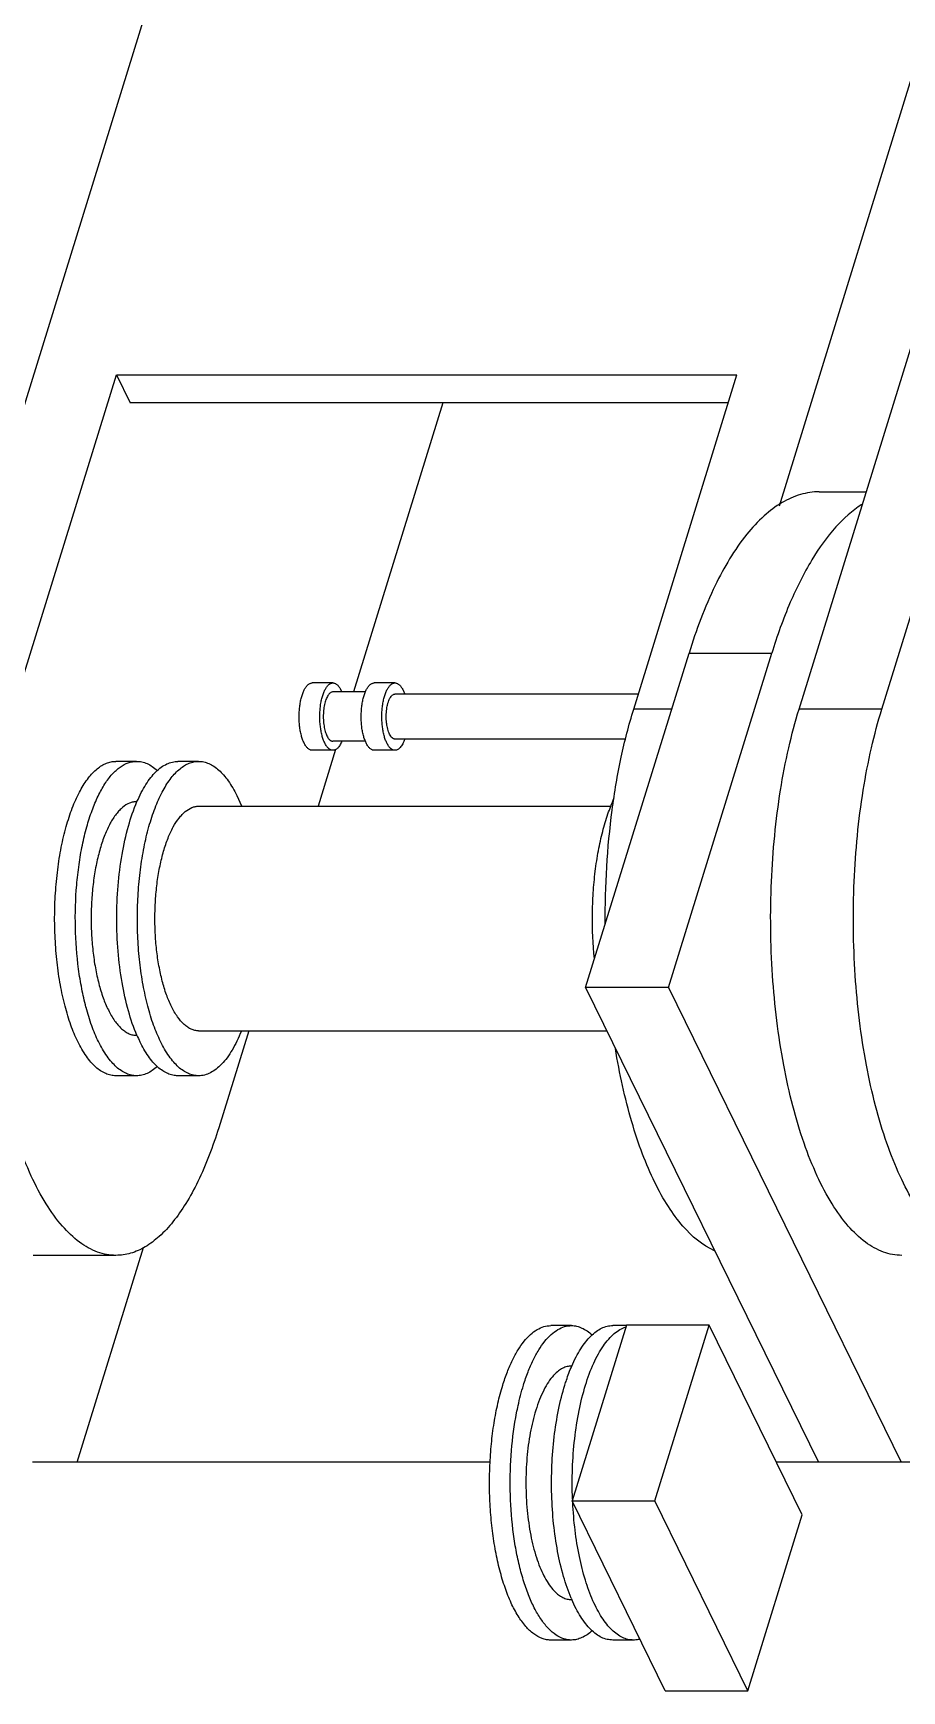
# Model space of a CAD drawing. Header units: inches. Extents: x 0 to 22, y 0 to 17.
# Drawn here: x 14.093 to 14.854, y 12.461 to 13.914 of the extents above; entities that cross this region are included whole.
import ezdxf

# ---------------------------------------------------------------- set-up
doc = ezdxf.new("R2010")
doc.units = ezdxf.units.IN
doc.header["$LTSCALE"] = 1.21
doc.header["$MEASUREMENT"] = 0
doc.layers.get('0').update_dxf_attribs({"linetype": 'CONTINUOUS'})
doc.layers.add('02___PRT_ALL_AXES', color=7, linetype='CONTINUOUS')

msp = doc.modelspace()

# ---------------------------------------------------------------- linework, layer by layer
at = {"color": 7, "linetype": 'Continuous'}
for p, q in [((14.0028, 13.3217), (14.3364, 14.4011)), ((15.0253, 14.4011), (14.7468, 13.4996)), ((14.7643, 13.3217), (15.0979, 14.4011)), ((14.0753, 13.3217), (14.1659, 13.6147)), ((14.1659, 13.6147), (14.1779, 13.5902)), ((14.1659, 13.6147), (14.7098, 13.6147)), ((14.6193, 13.3217), (14.7098, 13.6147)), ((14.8368, 13.3217), (14.9274, 13.6147)), ((14.7022, 13.5902), (14.1779, 13.5902)), ((14.4519, 13.5902), (14.3736, 13.3368)), ((14.7819, 13.5122), (14.8232, 13.5122)), ((14.5772, 13.0777), (14.6678, 13.3706)), ((14.6498, 13.0777), (14.7403, 13.3706)), ((14.6678, 13.3706), (14.7403, 13.3706)), ((14.6526, 13.3217), (14.6193, 13.3217)), ((14.8368, 13.3217), (14.7643, 13.3217)), ((14.3579, 13.2862), (14.3426, 13.2366)), ((14.5772, 13.0777), (14.7814, 12.6616)), ((14.6498, 13.0777), (14.5772, 13.0777)), ((14.6498, 13.0777), (14.8539, 12.6616)), ((14.2818, 13.0397), (14.2555, 12.9546)), ((14.1316, 12.6616), (14.1897, 12.8498)), ((14.6854, 12.7818), (14.6129, 12.7818)), ((14.6378, 12.6276), (14.6854, 12.7818)), ((14.7671, 12.6154), (14.6854, 12.7818)), ((14.4935, 12.6616), (14.0924, 12.6616)), ((15.255, 12.6616), (14.7444, 12.6616)), ((14.5653, 12.6276), (14.6378, 12.6276)), ((14.7194, 12.4612), (14.6378, 12.6276)), ((14.7194, 12.4612), (14.7671, 12.6154)), ((14.6469, 12.4612), (14.7194, 12.4612))]:
    msp.add_line(p, q, dxfattribs=at)
for centre, radius, start, end in [((14.2989, 13.0854), 0.1253, 203.3513, 206.1196), ((14.6928, 12.5963), 0.1392, 202.8651, 203.332)]:
    msp.add_arc(centre, radius, start, end, dxfattribs=at)
for points, knots in [([(14.7819, 13.5122), (14.7764, 13.5122), (14.7649, 13.5104), (14.7484, 13.503), (14.7326, 13.4909), (14.7112, 13.4677), (14.6877, 13.4274), (14.674, 13.391), (14.6678, 13.3706)], [0, 0, 0, 0, 0.085897, 0.177554, 0.279417, 0.394415, 0.668116, 1, 1, 1, 1]), ([(14.8192, 13.5011), (14.8108, 13.4957), (14.7943, 13.4807), (14.7736, 13.4513), (14.755, 13.4139), (14.745, 13.3858), (14.7403, 13.3706)], [0, 0, 0, 0, 0.193082, 0.423366, 0.693048, 1, 1, 1, 1]), ([(14.3848, 13.292), (14.3843, 13.293), (14.3834, 13.2952), (14.3823, 13.2988), (14.3814, 13.3027), (14.3808, 13.3069), (14.3805, 13.3114), (14.3804, 13.3159), (14.3806, 13.3204), (14.381, 13.3248), (14.3817, 13.3289), (14.3826, 13.3328), (14.3838, 13.3362), (14.3851, 13.3391), (14.3866, 13.3415), (14.388, 13.343), (14.3892, 13.3439), (14.3901, 13.3443), (14.391, 13.3446), (14.3916, 13.3446), (14.3919, 13.3446)], [0, 0, 0, 0, 0.058449, 0.123508, 0.194155, 0.269115, 0.346943, 0.426092, 0.504966, 0.581979, 0.655611, 0.72447, 0.787357, 0.843355, 0.891958, 0.933277, 0.951537, 0.968491, 0.984497, 1, 1, 1, 1]), ([(14.4053, 13.2997), (14.405, 13.3004), (14.4044, 13.3018), (14.4036, 13.3042), (14.4031, 13.3068), (14.4025, 13.3107), (14.4023, 13.3156), (14.4026, 13.3206), (14.4032, 13.3243), (14.4039, 13.3269), (14.4046, 13.3292), (14.4055, 13.3311), (14.4065, 13.3327), (14.4076, 13.3339), (14.4086, 13.3345), (14.4094, 13.3348), (14.4098, 13.3348), (14.41, 13.3348)], [0, 0, 0, 0, 0.058462, 0.12354, 0.194204, 0.269183, 0.426126, 0.581977, 0.655628, 0.724504, 0.787406, 0.843419, 0.892034, 0.933363, 0.968483, 0.984493, 1, 1, 1, 1]), ([(14.1654, 12.8429), (14.16, 12.8429), (14.1485, 12.8451), (14.1324, 12.8543), (14.1172, 12.869), (14.1032, 12.8887), (14.0903, 12.9132), (14.0789, 12.942), (14.0692, 12.9746), (14.0584, 13.0234), (14.0505, 13.0893), (14.0496, 13.17), (14.056, 13.2367), (14.0656, 13.2869), (14.0719, 13.3105), (14.0753, 13.3217)], [0, 0, 0, 0, 0.031168, 0.065458, 0.105061, 0.15109, 0.203852, 0.263113, 0.328275, 0.398482, 0.54968, 0.707161, 0.860537, 0.932589, 1, 1, 1, 1]), ([(14.5944, 13.1334), (14.5942, 13.1667), (14.597, 13.2158), (14.6075, 13.2785), (14.615, 13.3078), (14.6193, 13.3217)], [0, 0, 0, 0, 0.524201, 0.771146, 1, 1, 1, 1]), ([(14.9269, 12.8429), (14.9215, 12.8429), (14.91, 12.8451), (14.8939, 12.8543), (14.8787, 12.869), (14.8647, 12.8887), (14.8518, 12.9132), (14.8405, 12.942), (14.8307, 12.9746), (14.8199, 13.0234), (14.812, 13.0893), (14.8111, 13.17), (14.8175, 13.2367), (14.8271, 13.2869), (14.8334, 13.3105), (14.8368, 13.3217)], [0, 0, 0, 0, 0.031168, 0.065458, 0.105061, 0.15109, 0.203852, 0.263113, 0.328275, 0.398482, 0.54968, 0.707161, 0.860537, 0.932589, 1, 1, 1, 1]), ([(14.41, 13.2954), (14.4098, 13.2954), (14.4094, 13.2955), (14.4087, 13.2957), (14.4081, 13.2961), (14.4072, 13.2967), (14.4062, 13.2979), (14.4056, 13.2991), (14.4053, 13.2997)], [0, 0, 0, 0, 0.096244, 0.196144, 0.302896, 0.418938, 0.684605, 1, 1, 1, 1]), ([(14.3919, 13.2856), (14.3916, 13.2856), (14.3909, 13.2857), (14.39, 13.286), (14.389, 13.2865), (14.3881, 13.2872), (14.3872, 13.2882), (14.386, 13.2897), (14.3852, 13.291), (14.3848, 13.292)], [0, 0, 0, 0, 0.096203, 0.196063, 0.302766, 0.418767, 0.545741, 0.684731, 1, 1, 1, 1]), ([(14.1839, 13.2406), (14.1851, 13.2433), (14.1875, 13.2484), (14.1915, 13.2555), (14.1958, 13.2616), (14.2003, 13.2667), (14.205, 13.2708), (14.2098, 13.2737), (14.2148, 13.2755), (14.2181, 13.2759), (14.2198, 13.2759)], [0, 0, 0, 0, 0.166942, 0.320771, 0.46132, 0.588894, 0.704391, 0.809501, 0.906849, 1, 1, 1, 1]), ([(14.1839, 13.0357), (14.1809, 13.0426), (14.1757, 13.0579), (14.1703, 13.0827), (14.1669, 13.1098), (14.1657, 13.1381), (14.1669, 13.1665), (14.1703, 13.1936), (14.1757, 13.2184), (14.1809, 13.2336), (14.1839, 13.2406)], [0, 0, 0, 0, 0.108491, 0.23078, 0.36286, 0.500004, 0.637148, 0.769229, 0.891519, 1, 1, 1, 1]), ([(14.2141, 13.061), (14.2125, 13.0644), (14.2094, 13.0717), (14.2058, 13.0836), (14.203, 13.0968), (14.2009, 13.1109), (14.1998, 13.1257), (14.1995, 13.1407), (14.2001, 13.1557), (14.2015, 13.1703), (14.2039, 13.1842), (14.207, 13.1969), (14.2108, 13.2083), (14.2153, 13.2181), (14.2196, 13.2249), (14.2234, 13.2293), (14.2269, 13.2326), (14.2308, 13.2351), (14.2349, 13.2364), (14.2369, 13.2366), (14.2379, 13.2366)], [0, 0, 0, 0, 0.05845, 0.123513, 0.194163, 0.269126, 0.346957, 0.426109, 0.504986, 0.582002, 0.655638, 0.724499, 0.787388, 0.843389, 0.891994, 0.913553, 0.933377, 0.96849, 0.984496, 1, 1, 1, 1]), ([(14.2379, 13.0397), (14.2368, 13.0397), (14.2346, 13.04), (14.2314, 13.041), (14.2282, 13.0428), (14.2239, 13.0462), (14.2189, 13.0522), (14.2157, 13.0579), (14.2141, 13.061)], [0, 0, 0, 0, 0.096243, 0.196144, 0.302894, 0.41894, 0.684601, 1, 1, 1, 1]), ([(14.2198, 13.0003), (14.2183, 13.0003), (14.2152, 13.0007), (14.2107, 13.0022), (14.2062, 13.0046), (14.2019, 13.008), (14.1977, 13.0123), (14.1921, 13.0195), (14.1886, 13.0258), (14.1864, 13.0302)], [0, 0, 0, 0, 0.096203, 0.196063, 0.302766, 0.418767, 0.545741, 0.684731, 1, 1, 1, 1]), ([(14.6902, 12.847), (14.6795, 12.8516), (14.6646, 12.8644), (14.6488, 12.8862), (14.6371, 12.9075), (14.6264, 12.9324), (14.6136, 12.9712), (14.6068, 13.0024), (14.6033, 13.0241)], [0, 0, 0, 0, 0.171983, 0.277531, 0.397068, 0.530292, 0.676234, 1, 1, 1, 1]), ([(14.2555, 12.9546), (14.2505, 12.9385), (14.242, 12.9158), (14.2274, 12.8888), (14.2162, 12.8726), (14.2043, 12.8596), (14.1918, 12.8501), (14.1788, 12.8442), (14.1697, 12.8429), (14.1654, 12.8429)], [0, 0, 0, 0, 0.331745, 0.476243, 0.60576, 0.72071, 0.822537, 0.914128, 1, 1, 1, 1]), ([(14.565, 12.7458), (14.5662, 12.7485), (14.5686, 12.7537), (14.5727, 12.7608), (14.577, 12.7669), (14.5815, 12.7721), (14.5861, 12.7761), (14.591, 12.7791), (14.5959, 12.7809), (14.5993, 12.7813), (14.601, 12.7813)], [0, 0, 0, 0, 0.167008, 0.32088, 0.461474, 0.589061, 0.704551, 0.809627, 0.906917, 1, 1, 1, 1]), ([(14.5589, 12.7291), (14.5594, 12.7306), (14.5612, 12.7362), (14.5633, 12.7418), (14.565, 12.7458)], [0, 0, 0, 0, 0.260688, 1, 1, 1, 1]), ([(14.5646, 12.5423), (14.5619, 12.5485), (14.5573, 12.5621), (14.5522, 12.5839), (14.5488, 12.6078), (14.5472, 12.633), (14.5473, 12.6585), (14.5493, 12.6834), (14.553, 12.707), (14.5568, 12.7221), (14.5589, 12.7291)], [0, 0, 0, 0, 0.106736, 0.225733, 0.353913, 0.487659, 0.623058, 0.756111, 0.882934, 1, 1, 1, 1]), ([(14.601, 12.5057), (14.5993, 12.5057), (14.5959, 12.5061), (14.591, 12.5079), (14.5861, 12.5109), (14.5815, 12.5149), (14.577, 12.5201), (14.5727, 12.5262), (14.5686, 12.5333), (14.5662, 12.5385), (14.565, 12.5412)], [0, 0, 0, 0, 0.09307, 0.190351, 0.29542, 0.410908, 0.538497, 0.679092, 0.832983, 1, 1, 1, 1])]:
    msp.add_open_spline(points, degree=3, knots=knots, dxfattribs=at)
at = {"layer": '02___PRT_ALL_AXES', "color": 7, "linetype": 'Continuous'}
for p, q in [((14.3557, 13.3446), (14.3375, 13.3446)), ((14.41, 13.3446), (14.3919, 13.3446)), ((14.3841, 13.3368), (14.3557, 13.3368)), ((14.6233, 13.3348), (14.41, 13.3348)), ((14.4172, 13.3383), (14.4186, 13.3348)), ((14.6125, 13.2954), (14.41, 13.2954)), ((14.3557, 13.2856), (14.3375, 13.2856)), ((14.3841, 13.2935), (14.3557, 13.2935)), ((14.41, 13.2856), (14.3919, 13.2856)), ((14.1835, 13.2759), (14.1654, 13.2759)), ((14.2379, 13.2759), (14.2198, 13.2759)), ((14.1841, 13.2405), (14.1835, 13.2405)), ((14.2713, 13.2461), (14.2754, 13.2368)), ((14.2379, 13.2366), (14.5994, 13.2366)), ((14.1393, 13.0602), (14.1392, 13.0605)), ((14.1393, 13.0602), (14.1392, 13.0605)), ((14.1841, 13.0358), (14.1835, 13.0358)), ((14.2379, 13.0397), (14.5958, 13.0397)), ((14.1835, 13.0003), (14.1654, 13.0003)), ((14.2379, 13.0003), (14.2198, 13.0003)), ((14.1654, 12.8429), (14.0929, 12.8429)), ((14.5647, 12.7813), (14.5466, 12.7813)), ((14.6129, 12.7818), (14.5653, 12.6276)), ((14.6128, 12.7813), (14.601, 12.7813)), ((14.5651, 12.7459), (14.5647, 12.7459)), ((14.6469, 12.4612), (14.5653, 12.6276)), ((14.5651, 12.5411), (14.5647, 12.5411)), ((14.5647, 12.5057), (14.5466, 12.5057)), ((14.6191, 12.5057), (14.601, 12.5057))]:
    msp.add_line(p, q, dxfattribs=at)
for centre, radius, start, end in [((14.3384, 13.3263), 0.0272, 22.823, 26.1119), ((14.5773, 12.7118), 0.0383, 136.1821, 137.675), ((14.5784, 12.5761), 0.0397, 220.8604, 224.0959)]:
    msp.add_arc(centre, radius, start, end, dxfattribs=at)
for points, knots in [([(14.3304, 13.292), (14.3299, 13.293), (14.329, 13.2952), (14.3279, 13.2988), (14.327, 13.3027), (14.3264, 13.3069), (14.3261, 13.3114), (14.326, 13.3159), (14.3262, 13.3204), (14.3266, 13.3248), (14.3273, 13.3289), (14.3282, 13.3328), (14.3294, 13.3362), (14.3307, 13.3391), (14.3322, 13.3415), (14.3337, 13.343), (14.3348, 13.3439), (14.3357, 13.3443), (14.3366, 13.3446), (14.3372, 13.3446), (14.3375, 13.3446)], [0, 0, 0, 0, 0.058449, 0.123508, 0.194155, 0.269115, 0.346943, 0.426092, 0.504966, 0.581979, 0.655611, 0.72447, 0.787357, 0.843355, 0.891958, 0.933277, 0.951537, 0.968491, 0.984497, 1, 1, 1, 1]), ([(14.3485, 13.292), (14.348, 13.293), (14.3471, 13.2952), (14.346, 13.2988), (14.3452, 13.3027), (14.3446, 13.3069), (14.3442, 13.3114), (14.3441, 13.3159), (14.3443, 13.3204), (14.3447, 13.3248), (14.3454, 13.3289), (14.3464, 13.3328), (14.3475, 13.3362), (14.3489, 13.3391), (14.3504, 13.3415), (14.3518, 13.343), (14.353, 13.3439), (14.3539, 13.3443), (14.3548, 13.3446), (14.3554, 13.3446), (14.3557, 13.3446)], [0, 0, 0, 0, 0.058449, 0.123508, 0.194155, 0.269115, 0.346943, 0.426092, 0.504966, 0.581979, 0.655611, 0.72447, 0.787357, 0.843356, 0.891958, 0.933277, 0.951537, 0.968491, 0.984497, 1, 1, 1, 1]), ([(14.3557, 13.3446), (14.356, 13.3446), (14.3566, 13.3446), (14.3576, 13.3443), (14.3586, 13.3437), (14.3595, 13.343), (14.3604, 13.3421), (14.3616, 13.3405), (14.3623, 13.3392), (14.3628, 13.3383)], [0, 0, 0, 0, 0.096204, 0.196064, 0.302765, 0.418768, 0.545743, 0.68473, 1, 1, 1, 1]), ([(14.4029, 13.292), (14.4024, 13.293), (14.4015, 13.2952), (14.4004, 13.2988), (14.3996, 13.3027), (14.399, 13.3069), (14.3986, 13.3114), (14.3985, 13.3159), (14.3987, 13.3204), (14.3991, 13.3248), (14.3998, 13.3289), (14.4008, 13.3328), (14.4019, 13.3362), (14.4033, 13.3391), (14.4048, 13.3415), (14.4062, 13.343), (14.4074, 13.3439), (14.4083, 13.3443), (14.4091, 13.3446), (14.4098, 13.3446), (14.41, 13.3446)], [0, 0, 0, 0, 0.058449, 0.123508, 0.194155, 0.269115, 0.346943, 0.426092, 0.504966, 0.581979, 0.655611, 0.72447, 0.787357, 0.843355, 0.891958, 0.933277, 0.951537, 0.968491, 0.984497, 1, 1, 1, 1]), ([(14.41, 13.3446), (14.4104, 13.3446), (14.411, 13.3446), (14.412, 13.3443), (14.413, 13.3437), (14.4139, 13.343), (14.4148, 13.3421), (14.416, 13.3405), (14.4167, 13.3392), (14.4172, 13.3383)], [0, 0, 0, 0, 0.096203, 0.196063, 0.302766, 0.418767, 0.545741, 0.684731, 1, 1, 1, 1]), ([(14.3522, 13.3349), (14.3518, 13.3345), (14.3512, 13.3335), (14.3503, 13.3319), (14.3495, 13.3301), (14.3488, 13.3279), (14.3483, 13.3256), (14.3476, 13.3222), (14.3472, 13.3178), (14.3472, 13.3123), (14.3477, 13.3079), (14.3483, 13.3045), (14.3489, 13.3022), (14.3496, 13.3001), (14.3501, 13.2988), (14.3504, 13.2982)], [0, 0, 0, 0, 0.042224, 0.090116, 0.143534, 0.202064, 0.265097, 0.331881, 0.473145, 0.618291, 0.759314, 0.825895, 0.888671, 0.946914, 1, 1, 1, 1]), ([(14.3557, 13.3368), (14.3554, 13.3368), (14.3547, 13.3367), (14.3538, 13.3363), (14.353, 13.3357), (14.3525, 13.3352), (14.3522, 13.3349)], [0, 0, 0, 0, 0.220718, 0.45449, 0.711882, 1, 1, 1, 1]), ([(14.8544, 12.8429), (14.8489, 12.8429), (14.8374, 12.8451), (14.8213, 12.8543), (14.8062, 12.869), (14.7921, 12.8887), (14.7793, 12.9132), (14.7679, 12.942), (14.7582, 12.9746), (14.7474, 13.0234), (14.7395, 13.0893), (14.7386, 13.17), (14.745, 13.2367), (14.7546, 13.2869), (14.7608, 13.3105), (14.7643, 13.3217)], [0, 0, 0, 0, 0.031169, 0.065458, 0.10506, 0.151089, 0.203852, 0.263113, 0.328274, 0.398482, 0.54968, 0.707161, 0.860535, 0.932592, 1, 1, 1, 1]), ([(14.3504, 13.2982), (14.3507, 13.2976), (14.3512, 13.2967), (14.3519, 13.2958), (14.3522, 13.2954)], [0, 0, 0, 0, 0.530571, 1, 1, 1, 1]), ([(14.4186, 13.2954), (14.4184, 13.2947), (14.4178, 13.2933), (14.4169, 13.2913), (14.4159, 13.2896), (14.4148, 13.2882), (14.4137, 13.2871), (14.4125, 13.2862), (14.4113, 13.2857), (14.4105, 13.2856), (14.41, 13.2856)], [0, 0, 0, 0, 0.171051, 0.328461, 0.471603, 0.600374, 0.715387, 0.818218, 0.911692, 1, 1, 1, 1]), ([(14.3375, 13.2856), (14.3372, 13.2856), (14.3365, 13.2857), (14.3356, 13.286), (14.3346, 13.2865), (14.3337, 13.2872), (14.3328, 13.2882), (14.3316, 13.2897), (14.3308, 13.291), (14.3304, 13.292)], [0, 0, 0, 0, 0.096203, 0.196063, 0.302766, 0.418767, 0.545741, 0.684731, 1, 1, 1, 1]), ([(14.3557, 13.2856), (14.3553, 13.2856), (14.3547, 13.2857), (14.3537, 13.286), (14.3527, 13.2865), (14.3518, 13.2872), (14.3509, 13.2882), (14.3497, 13.2897), (14.349, 13.291), (14.3485, 13.292)], [0, 0, 0, 0, 0.096204, 0.196064, 0.302765, 0.418768, 0.545743, 0.68473, 1, 1, 1, 1]), ([(14.3522, 13.2954), (14.3525, 13.2951), (14.353, 13.2945), (14.3538, 13.2939), (14.3547, 13.2936), (14.3554, 13.2935), (14.3557, 13.2935)], [0, 0, 0, 0, 0.288045, 0.545436, 0.779237, 1, 1, 1, 1]), ([(14.3635, 13.2935), (14.363, 13.2923), (14.3622, 13.2907), (14.3609, 13.2888), (14.3599, 13.2876), (14.3589, 13.2867), (14.3578, 13.2861), (14.3568, 13.2857), (14.356, 13.2856), (14.3557, 13.2856)], [0, 0, 0, 0, 0.321732, 0.462675, 0.590428, 0.705866, 0.81067, 0.907496, 1, 1, 1, 1]), ([(14.41, 13.2856), (14.4097, 13.2856), (14.4091, 13.2857), (14.4081, 13.286), (14.4071, 13.2865), (14.4062, 13.2872), (14.4053, 13.2882), (14.4041, 13.2897), (14.4034, 13.291), (14.4029, 13.292)], [0, 0, 0, 0, 0.096203, 0.196063, 0.302766, 0.418767, 0.545741, 0.684731, 1, 1, 1, 1]), ([(14.132, 13.0302), (14.1297, 13.0349), (14.1255, 13.0451), (14.1205, 13.0618), (14.1165, 13.0802), (14.1136, 13.1), (14.112, 13.1207), (14.1115, 13.1418), (14.1124, 13.1628), (14.1145, 13.1832), (14.1177, 13.2026), (14.1221, 13.2205), (14.1275, 13.2364), (14.1337, 13.25), (14.1407, 13.2611), (14.1473, 13.2683), (14.1529, 13.2723), (14.157, 13.2744), (14.1612, 13.2757), (14.164, 13.2759), (14.1654, 13.2759)], [0, 0, 0, 0, 0.058449, 0.123508, 0.194155, 0.269115, 0.346943, 0.426092, 0.504966, 0.581979, 0.655611, 0.72447, 0.787357, 0.843355, 0.891958, 0.933277, 0.951537, 0.968491, 0.984497, 1, 1, 1, 1]), ([(14.1392, 13.0605), (14.1378, 13.0658), (14.1353, 13.0769), (14.1315, 13.1001), (14.1293, 13.1305), (14.1302, 13.1612), (14.1329, 13.1852), (14.1358, 13.2022), (14.1396, 13.2181), (14.1442, 13.2324), (14.1494, 13.2451), (14.1553, 13.2559), (14.1617, 13.2645), (14.1686, 13.271), (14.1748, 13.2744), (14.1798, 13.2757), (14.1823, 13.2759), (14.1835, 13.2759)], [0, 0, 0, 0, 0.069979, 0.143943, 0.299335, 0.456759, 0.533207, 0.606567, 0.675768, 0.739872, 0.79812, 0.850003, 0.895361, 0.934551, 0.96869, 0.984539, 1, 1, 1, 1]), ([(14.1835, 13.2759), (14.1851, 13.2759), (14.1883, 13.2756), (14.1929, 13.274), (14.1975, 13.2714), (14.2003, 13.2691), (14.2017, 13.2678)], [0, 0, 0, 0, 0.228697, 0.466607, 0.721695, 1, 1, 1, 1]), ([(14.2046, 13.0302), (14.2023, 13.0349), (14.198, 13.0451), (14.193, 13.0618), (14.189, 13.0802), (14.1861, 13.1), (14.1845, 13.1207), (14.1841, 13.1418), (14.1849, 13.1628), (14.187, 13.1832), (14.1903, 13.2026), (14.1946, 13.2205), (14.2, 13.2364), (14.2063, 13.25), (14.2132, 13.2611), (14.2199, 13.2683), (14.2254, 13.2723), (14.2295, 13.2744), (14.2337, 13.2757), (14.2365, 13.2759), (14.2379, 13.2759)], [0, 0, 0, 0, 0.058448, 0.123508, 0.194155, 0.269115, 0.346943, 0.426092, 0.504966, 0.581979, 0.655612, 0.72447, 0.787357, 0.843356, 0.891958, 0.933277, 0.951537, 0.968491, 0.984496, 1, 1, 1, 1]), ([(14.2379, 13.2759), (14.2394, 13.2759), (14.2425, 13.2756), (14.247, 13.2741), (14.2515, 13.2716), (14.2558, 13.2682), (14.26, 13.2639), (14.2656, 13.2567), (14.2691, 13.2505), (14.2713, 13.2461)], [0, 0, 0, 0, 0.096203, 0.196063, 0.302768, 0.418766, 0.545738, 0.684733, 1, 1, 1, 1]), ([(14.1835, 13.2405), (14.1825, 13.2405), (14.1804, 13.2403), (14.1761, 13.239), (14.1721, 13.2364), (14.1684, 13.2329), (14.1645, 13.2284), (14.16, 13.2213), (14.1554, 13.2111), (14.1514, 13.1993), (14.1481, 13.186), (14.1457, 13.1716), (14.1442, 13.1565), (14.1435, 13.1408), (14.1438, 13.1252), (14.1451, 13.1098), (14.1472, 13.0951), (14.1502, 13.0814), (14.1539, 13.069), (14.157, 13.0614), (14.1588, 13.058)], [0, 0, 0, 0, 0.015504, 0.03151, 0.066623, 0.086448, 0.108006, 0.156611, 0.212612, 0.275501, 0.344363, 0.417998, 0.495014, 0.573891, 0.653043, 0.730874, 0.805837, 0.876486, 0.941551, 1, 1, 1, 1]), ([(14.5849, 13.1029), (14.5836, 13.1157), (14.5828, 13.135), (14.5837, 13.1605), (14.5854, 13.1793), (14.5882, 13.1973), (14.5918, 13.2141), (14.5964, 13.2294), (14.6001, 13.239), (14.6022, 13.2434)], [0, 0, 0, 0, 0.269248, 0.404499, 0.537106, 0.664879, 0.785776, 0.897981, 1, 1, 1, 1]), ([(14.1502, 13.0302), (14.1479, 13.0347), (14.1439, 13.0446), (14.1407, 13.0548), (14.1393, 13.0602)], [0, 0, 0, 0, 0.473876, 1, 1, 1, 1]), ([(14.1588, 13.058), (14.1604, 13.0547), (14.1637, 13.0488), (14.169, 13.0425), (14.1735, 13.039), (14.1768, 13.0371), (14.1801, 13.036), (14.1824, 13.0358), (14.1835, 13.0358)], [0, 0, 0, 0, 0.315395, 0.581062, 0.697104, 0.803856, 0.903756, 1, 1, 1, 1]), ([(14.2754, 13.0395), (14.2742, 13.0365), (14.2717, 13.0309), (14.2676, 13.023), (14.2631, 13.0163), (14.2584, 13.0106), (14.2535, 13.0061), (14.2485, 13.0028), (14.2432, 13.0008), (14.2397, 13.0003), (14.2379, 13.0003)], [0, 0, 0, 0, 0.168642, 0.323909, 0.465464, 0.593473, 0.70874, 0.812923, 0.90874, 1, 1, 1, 1]), ([(14.1654, 13.0003), (14.1639, 13.0003), (14.1608, 13.0007), (14.1563, 13.0022), (14.1518, 13.0046), (14.1475, 13.008), (14.1433, 13.0123), (14.1378, 13.0195), (14.1342, 13.0258), (14.132, 13.0302)], [0, 0, 0, 0, 0.096203, 0.196063, 0.302766, 0.418767, 0.545741, 0.684731, 1, 1, 1, 1]), ([(14.1835, 13.0003), (14.182, 13.0003), (14.1789, 13.0007), (14.1744, 13.0022), (14.17, 13.0046), (14.1657, 13.008), (14.1615, 13.0123), (14.1559, 13.0195), (14.1523, 13.0258), (14.1502, 13.0302)], [0, 0, 0, 0, 0.096203, 0.196063, 0.302766, 0.418767, 0.545741, 0.684731, 1, 1, 1, 1]), ([(14.2379, 13.0003), (14.2364, 13.0003), (14.2333, 13.0007), (14.2288, 13.0022), (14.2244, 13.0046), (14.22, 13.008), (14.2159, 13.0123), (14.2103, 13.0195), (14.2067, 13.0258), (14.2046, 13.0302)], [0, 0, 0, 0, 0.096203, 0.196063, 0.302768, 0.418766, 0.545738, 0.684733, 1, 1, 1, 1]), ([(14.2017, 13.0085), (14.2003, 13.0072), (14.1975, 13.0049), (14.1929, 13.0023), (14.1883, 13.0007), (14.1851, 13.0003), (14.1835, 13.0003)], [0, 0, 0, 0, 0.278215, 0.533279, 0.77123, 1, 1, 1, 1]), ([(14.5045, 12.7291), (14.5058, 12.733), (14.5083, 12.7405), (14.5128, 12.7508), (14.5176, 12.7598), (14.5229, 12.7674), (14.5284, 12.7735), (14.5343, 12.7779), (14.5403, 12.7807), (14.5446, 12.7813), (14.5466, 12.7813)], [0, 0, 0, 0, 0.172779, 0.331899, 0.476362, 0.60586, 0.720777, 0.822577, 0.914149, 1, 1, 1, 1]), ([(14.5227, 12.7291), (14.5239, 12.733), (14.5264, 12.7405), (14.5309, 12.7508), (14.5358, 12.7598), (14.541, 12.7674), (14.5466, 12.7735), (14.5524, 12.7779), (14.5585, 12.7807), (14.5627, 12.7813), (14.5647, 12.7813)], [0, 0, 0, 0, 0.172779, 0.331899, 0.476362, 0.60586, 0.720777, 0.822577, 0.914149, 1, 1, 1, 1]), ([(14.5647, 12.7813), (14.5663, 12.7813), (14.5694, 12.7809), (14.5741, 12.7793), (14.5787, 12.7767), (14.5815, 12.7744), (14.5829, 12.7732)], [0, 0, 0, 0, 0.22873, 0.466654, 0.721732, 1, 1, 1, 1]), ([(14.5771, 12.7291), (14.5791, 12.7357), (14.5825, 12.745), (14.5881, 12.7563), (14.5925, 12.7634), (14.5971, 12.7694), (14.602, 12.7743), (14.607, 12.778), (14.6106, 12.7796), (14.6124, 12.7802)], [0, 0, 0, 0, 0.3195, 0.461962, 0.592205, 0.710239, 0.816574, 0.912449, 1, 1, 1, 1]), ([(14.5647, 12.7459), (14.5634, 12.7459), (14.5608, 12.7455), (14.5569, 12.744), (14.5531, 12.7416), (14.5509, 12.7395), (14.5497, 12.7383)], [0, 0, 0, 0, 0.224606, 0.460369, 0.716611, 1, 1, 1, 1]), ([(14.5466, 12.5057), (14.5453, 12.5057), (14.5428, 12.5059), (14.5376, 12.5073), (14.5312, 12.511), (14.5241, 12.5179), (14.5175, 12.5271), (14.5115, 12.5385), (14.5062, 12.552), (14.5017, 12.5672), (14.498, 12.5838), (14.4953, 12.6017), (14.4935, 12.6203), (14.4928, 12.6394), (14.4931, 12.6586), (14.4944, 12.6775), (14.4967, 12.6957), (14.5, 12.7129), (14.5029, 12.7239), (14.5045, 12.7291)], [0, 0, 0, 0, 0.015432, 0.031278, 0.065557, 0.105147, 0.151163, 0.203908, 0.263151, 0.328293, 0.398479, 0.47267, 0.549696, 0.628303, 0.707188, 0.785042, 0.860583, 0.932604, 1, 1, 1, 1]), ([(14.5167, 12.7048), (14.5171, 12.7069), (14.5188, 12.7151), (14.5209, 12.7232), (14.5227, 12.7291)], [0, 0, 0, 0, 0.259791, 1, 1, 1, 1]), ([(14.549, 12.7376), (14.5474, 12.7358), (14.5443, 12.7317), (14.5403, 12.7246), (14.5366, 12.7163), (14.5345, 12.7103), (14.5335, 12.7071)], [0, 0, 0, 0, 0.209116, 0.445937, 0.710194, 1, 1, 1, 1]), ([(14.5657, 12.6292), (14.5654, 12.6381), (14.5653, 12.6558), (14.5672, 12.6817), (14.571, 12.7062), (14.5748, 12.7218), (14.5771, 12.7291)], [0, 0, 0, 0, 0.263784, 0.523688, 0.771564, 1, 1, 1, 1]), ([(14.5647, 12.5057), (14.5636, 12.5057), (14.5613, 12.5059), (14.5566, 12.507), (14.5508, 12.51), (14.5443, 12.5157), (14.5382, 12.5233), (14.5325, 12.5329), (14.5273, 12.5441), (14.5228, 12.557), (14.5189, 12.5712), (14.5157, 12.5865), (14.5124, 12.6086), (14.5106, 12.6371), (14.5116, 12.6714), (14.5145, 12.6939), (14.5167, 12.7048)], [0, 0, 0, 0, 0.015582, 0.031507, 0.06554, 0.104149, 0.148449, 0.198881, 0.255417, 0.317699, 0.385137, 0.456971, 0.532312, 0.689475, 0.848239, 1, 1, 1, 1]), ([(14.5335, 12.7071), (14.5315, 12.7007), (14.5282, 12.6869), (14.5254, 12.6652), (14.5245, 12.6424), (14.5256, 12.6196), (14.5286, 12.5981), (14.5327, 12.5815), (14.5369, 12.5698), (14.5404, 12.5622), (14.5441, 12.5557), (14.5469, 12.5518), (14.5484, 12.5501)], [0, 0, 0, 0, 0.124996, 0.261586, 0.40406, 0.546223, 0.681912, 0.805475, 0.861254, 0.912414, 0.958686, 1, 1, 1, 1]), ([(14.6191, 12.5057), (14.6175, 12.5057), (14.6142, 12.5061), (14.6093, 12.5078), (14.6045, 12.5107), (14.5999, 12.5146), (14.5954, 12.5196), (14.5912, 12.5256), (14.5872, 12.5325), (14.582, 12.5433), (14.5764, 12.5588), (14.5713, 12.5795), (14.5676, 12.6023), (14.5663, 12.6181), (14.5659, 12.6262)], [0, 0, 0, 0, 0.034712, 0.070947, 0.110004, 0.152846, 0.200103, 0.252113, 0.309004, 0.370727, 0.507802, 0.660894, 0.826395, 1, 1, 1, 1]), ([(14.5499, 12.5485), (14.551, 12.5473), (14.5533, 12.5453), (14.557, 12.5429), (14.5608, 12.5415), (14.5634, 12.5411), (14.5647, 12.5411)], [0, 0, 0, 0, 0.28289, 0.539012, 0.774987, 1, 1, 1, 1]), ([(14.5829, 12.5139), (14.5815, 12.5126), (14.5787, 12.5103), (14.5741, 12.5077), (14.5694, 12.5061), (14.5663, 12.5057), (14.5647, 12.5057)], [0, 0, 0, 0, 0.278311, 0.5334, 0.771306, 1, 1, 1, 1]), ([(14.6247, 12.5064), (14.6242, 12.5063), (14.6224, 12.5059), (14.6205, 12.5057), (14.6191, 12.5057)], [0, 0, 0, 0, 0.253484, 1, 1, 1, 1])]:
    msp.add_open_spline(points, degree=3, knots=knots, dxfattribs=at)

doc.saveas('drawing.dxf')
